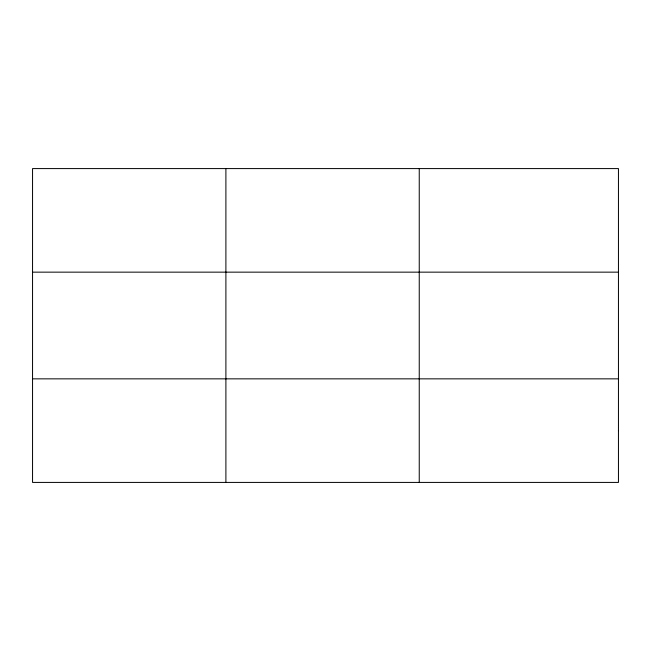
<?xml version="1.0" encoding="UTF-8"?>
<svg xmlns="http://www.w3.org/2000/svg" width="651" height="651" viewBox="0 0 651 651"><rect width="100%" height="100%" fill="white"/><g stroke="black" fill="none" stroke-linecap="round" stroke-linejoin="round"><path stroke-width="0.98" d="M225.897 168.585L225.897 482.415M419.244 168.585L419.244 482.415M32.55 272.151L618.45 272.151M32.55 378.849L618.45 378.849M618.45 430.628L618.45 482.415L32.55 482.415L32.55 168.585L618.45 168.585L618.45 430.628"/></g></svg>
